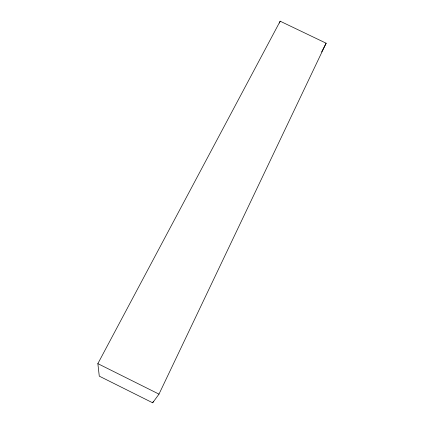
<?xml version="1.0" encoding="UTF-8"?>
<svg xmlns="http://www.w3.org/2000/svg" width="424" height="424" viewBox="0 0 424 424"><rect width="100%" height="100%" fill="white"/><g stroke="black" fill="none" stroke-linecap="round" stroke-linejoin="round"><path stroke-width="0.64" d="M279.453 23.044L280.169 21.2L326.141 43.216L158.989 394.129L152.672 402.8L99.28 376.146L97.859 363.644L280.169 21.2M152.672 402.8L153.244 401.608M321.599 51.988L326.141 43.216M97.859 363.644L158.989 394.129"/></g></svg>
